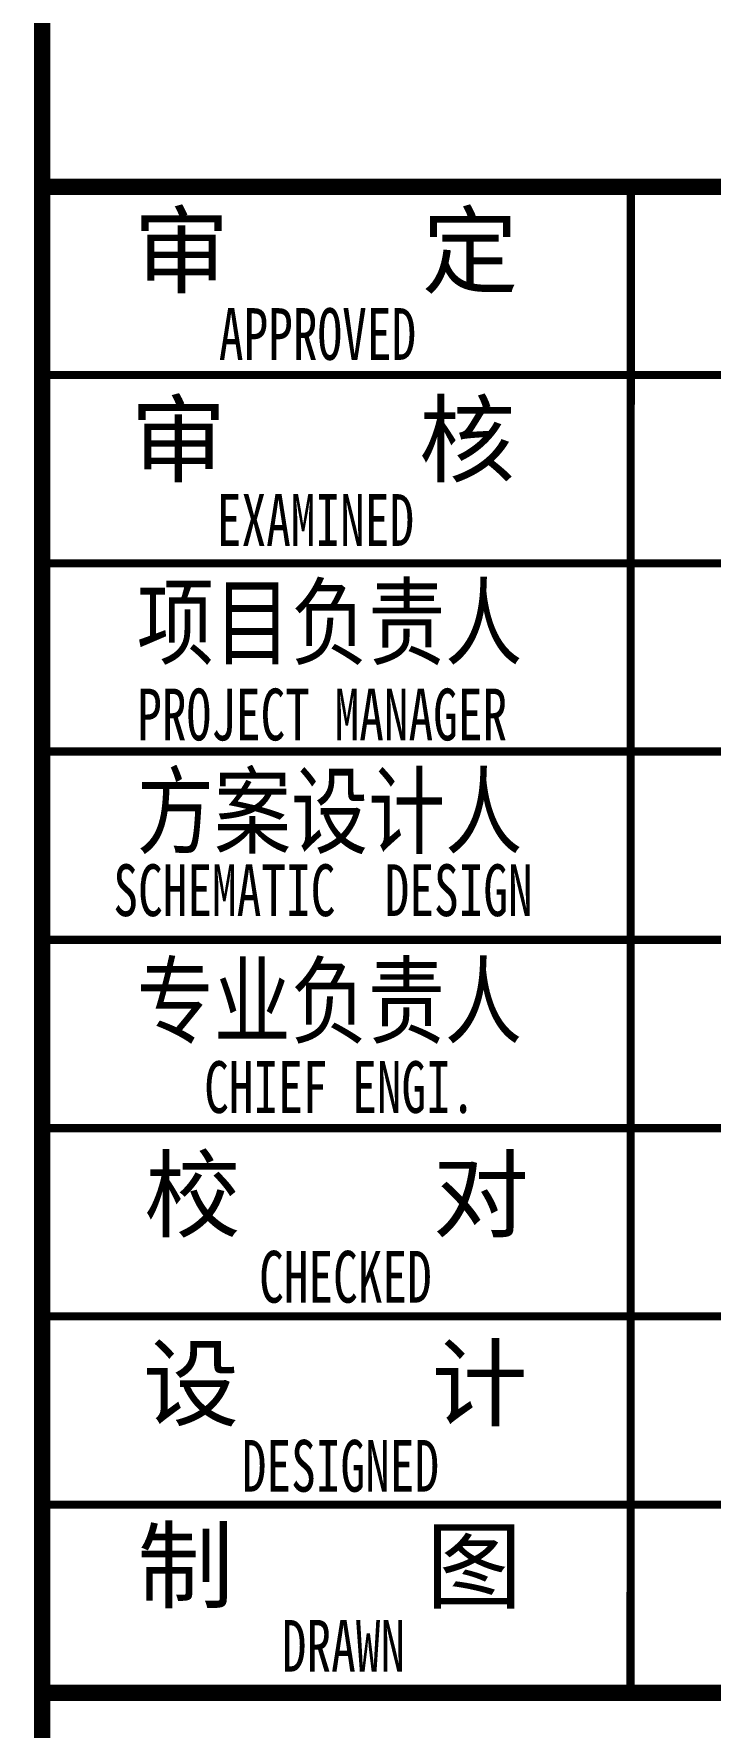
# Model space of a CAD drawing. Extents: x 4507539 to 10427425, y -64707 to 868222.
# Drawn here: x 4709918 to 4712790, y 282485 to 289680 of the extents above; entities that cross this region are included whole.
import ezdxf
from ezdxf.enums import TextEntityAlignment as Align

# ---------------------------------------------------------------- set-up
doc = ezdxf.new("R2010")
doc.units = 0
doc.header["$LTSCALE"] = 1000
doc.header["$MEASUREMENT"] = 0
doc.layers.add('图框', color=140, linetype='CONTINUOUS')
doc.layers.add('图签文字', color=147, linetype='CONTINUOUS')
doc.styles.add('建筑图签-1', font='simhei.ttf', dxfattribs={"width": 0.7})

msp = doc.modelspace()

# ---------------------------------------------------------------- linework, layer by layer
at = {"layer": '图框'}
for points, const_width in [([(4709953, 275830), (4709953, 333230)], 70), ([(4716953, 289030.4), (4709953, 289030.4)], 70), ([(4709953, 289030.4), (4716953, 289030.4)], 70), ([(4712452.5, 282630.4), (4712453, 289030.4)], 35), ([(4709953, 288230.4), (4716953, 288230.4)], 35), ([(4709953, 287430.4), (4716953, 287430.4)], 35), ([(4709953, 286630.4), (4716953, 286630.4)], 35), ([(4709953, 285830.4), (4716953, 285830.4)], 35), ([(4709953, 285030.4), (4716953, 285030.4)], 35), ([(4709953, 284230.4), (4716953, 284230.4)], 35), ([(4709953, 283430.4), (4716953, 283430.4)], 35), ([(4709953, 282630.4), (4716953, 282630.4)], 70)]:
    msp.add_lwpolyline(points, dxfattribs=dict(at, const_width=const_width))

# ---------------------------------------------------------------- texts
at = {"layer": '图框', "style": '建筑图签-1', "width": 0.7}
for s, p in [('APPROVED ', (4710703.6, 288294.7)), ('EXAMINED  ', (4710695, 287504.2, -1799)), ('PROJECT MANAGER', (4710356.8, 286678, -1799)), ('SCHEMATIC  DESIGN', (4710255.6, 285931.4, -1799))]:
    msp.add_text(s, height=220, dxfattribs=at).set_placement(p)
for s, p in [('CHIEF ENGI.', (4711217.5, 285204.9)), ('CHECKED  ', (4711346, 284398.8)), ('DESIGNED ', (4711272.5, 283595.5)), (' DRAWN   ', (4711337.6, 282830.5))]:
    msp.add_text(s, height=220, dxfattribs=at).set_placement(p, align=Align.MIDDLE)
at = {"layer": '图签文字', "color": 7, "style": '建筑图签-1'}
for s, p in [('审    定', (4710340.7, 288609.2)), ('审    核', (4710327.6, 287806.9)), ('校    对', (4710386.3, 284598.2)), ('设    计', (4710380.9, 283796.5)), ('制    图', (4710357.8, 283021.7))]:
    msp.add_text(s, height=300, dxfattribs=at).set_placement(p)
at = {"layer": '图签文字', "color": 7, "style": '建筑图签-1', "width": 0.8}
for s, p in [('项目负责人', (4710355.5, 287030.7)), ('方案设计人', (4710355.5, 286228.2)), ('专业负责人', (4710354.2, 285421.7))]:
    msp.add_text(s, height=300, dxfattribs=at).set_placement(p)

doc.saveas('drawing.dxf')
